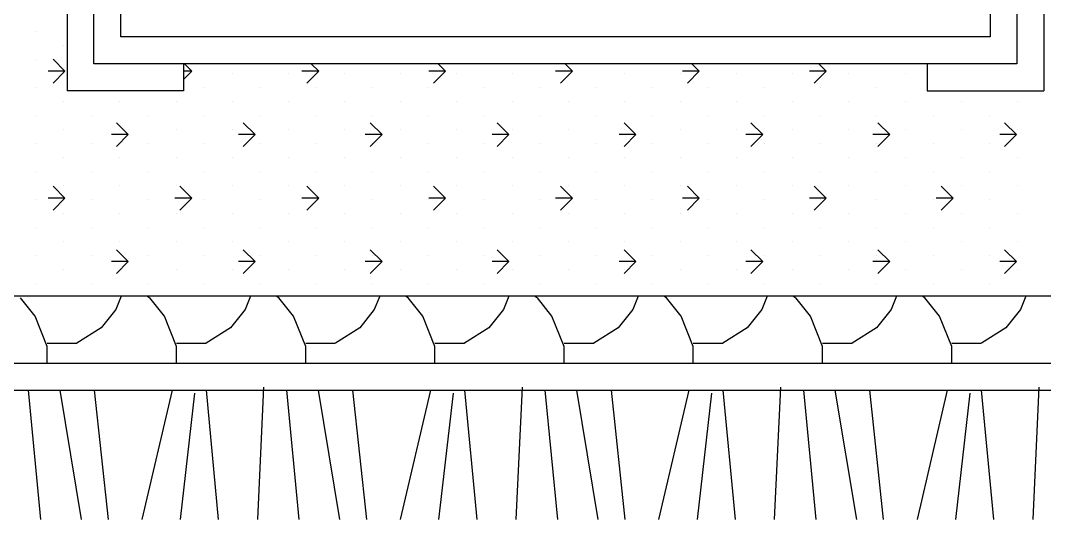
# Model space of a CAD drawing. Header units: inches. Extents: x 10.1 to 52.6, y 12.1 to 36.9.
# Drawn here: x 39.591 to 40.732, y 24.409 to 24.965 of the extents above; entities that cross this region are included whole.
import ezdxf

# ---------------------------------------------------------------- set-up
doc = ezdxf.new("R2010")
doc.units = ezdxf.units.IN
doc.header["$MEASUREMENT"] = 0
doc.layers.add('02', color=2, linetype='Continuous')
doc.layers.add('4', color=4, linetype='Continuous')

msp = doc.modelspace()

# ---------------------------------------------------------------- linework, layer by layer
at = {"layer": '02'}
for p, q in [((39.7025, 24.947), (39.7025, 25.5387)), ((40.6712, 25.5387), (40.6712, 24.947)), ((39.6077, 24.9535), (39.6077, 24.9535)), ((39.639, 24.9379), (39.639, 24.9379)), ((40.6712, 24.947), (39.7025, 24.947)), ((39.6077, 24.9223), (39.6077, 24.9223)), ((39.6401, 24.9088), (39.6269, 24.9221)), ((39.7815, 24.9088), (39.7733, 24.917)), ((39.923, 24.9088), (39.9148, 24.917)), ((40.0644, 24.9088), (40.0562, 24.917)), ((40.2058, 24.9088), (40.1976, 24.917)), ((40.3472, 24.9088), (40.339, 24.917)), ((40.4887, 24.9088), (40.4805, 24.917)), ((39.6401, 24.9088), (39.6214, 24.9088)), ((39.6401, 24.9088), (39.6269, 24.8955)), ((39.639, 24.9066), (39.639, 24.9066)), ((39.7815, 24.9088), (39.7725, 24.8997)), ((39.7815, 24.9088), (39.7725, 24.9088)), ((39.8265, 24.9066), (39.8265, 24.9066)), ((39.889, 24.9066), (39.889, 24.9066)), ((39.923, 24.9088), (39.9042, 24.9088)), ((39.923, 24.9088), (39.9097, 24.8955)), ((39.9515, 24.9066), (39.9515, 24.9066)), ((40.014, 24.9066), (40.014, 24.9066)), ((40.0644, 24.9088), (40.0456, 24.9088)), ((40.0644, 24.9088), (40.0511, 24.8955)), ((40.0765, 24.9066), (40.0765, 24.9066)), ((40.139, 24.9066), (40.139, 24.9066)), ((40.2058, 24.9088), (40.1871, 24.9088)), ((40.2058, 24.9088), (40.1926, 24.8955)), ((40.2015, 24.9066), (40.2015, 24.9066)), ((40.264, 24.9066), (40.264, 24.9066)), ((40.3265, 24.9066), (40.3265, 24.9066)), ((40.3472, 24.9088), (40.3285, 24.9088)), ((40.3472, 24.9088), (40.334, 24.8955)), ((40.389, 24.9066), (40.389, 24.9066)), ((40.4515, 24.9066), (40.4515, 24.9066)), ((40.4887, 24.9088), (40.4699, 24.9088)), ((40.4887, 24.9088), (40.4754, 24.8955)), ((40.514, 24.9066), (40.514, 24.9066)), ((40.5765, 24.9066), (40.5765, 24.9066)), ((39.6077, 24.891), (39.6077, 24.891)), ((39.7952, 24.891), (39.7952, 24.891)), ((39.8577, 24.891), (39.8577, 24.891)), ((39.9202, 24.891), (39.9202, 24.891)), ((39.9827, 24.891), (39.9827, 24.891)), ((40.0452, 24.891), (40.0452, 24.891)), ((40.1077, 24.891), (40.1077, 24.891)), ((40.1702, 24.891), (40.1702, 24.891)), ((40.2327, 24.891), (40.2327, 24.891)), ((40.2952, 24.891), (40.2952, 24.891)), ((40.3577, 24.891), (40.3577, 24.891)), ((40.4202, 24.891), (40.4202, 24.891)), ((40.4827, 24.891), (40.4827, 24.891)), ((40.5452, 24.891), (40.5452, 24.891)), ((39.639, 24.8754), (39.639, 24.8754)), ((39.7015, 24.8754), (39.7015, 24.8754)), ((39.764, 24.8754), (39.764, 24.8754)), ((39.8265, 24.8754), (39.8265, 24.8754)), ((39.889, 24.8754), (39.889, 24.8754)), ((39.9515, 24.8754), (39.9515, 24.8754)), ((40.014, 24.8754), (40.014, 24.8754)), ((40.0765, 24.8754), (40.0765, 24.8754)), ((40.139, 24.8754), (40.139, 24.8754)), ((40.2015, 24.8754), (40.2015, 24.8754)), ((40.264, 24.8754), (40.264, 24.8754)), ((40.3265, 24.8754), (40.3265, 24.8754)), ((40.389, 24.8754), (40.389, 24.8754)), ((40.4515, 24.8754), (40.4515, 24.8754)), ((40.514, 24.8754), (40.514, 24.8754)), ((40.5765, 24.8754), (40.5765, 24.8754)), ((40.639, 24.8754), (40.639, 24.8754)), ((40.7015, 24.8754), (40.7015, 24.8754)), ((39.6077, 24.8598), (39.6077, 24.8598)), ((39.6702, 24.8598), (39.6702, 24.8598)), ((39.7327, 24.8598), (39.7327, 24.8598)), ((39.7952, 24.8598), (39.7952, 24.8598)), ((39.8577, 24.8598), (39.8577, 24.8598)), ((39.9202, 24.8598), (39.9202, 24.8598)), ((39.9827, 24.8598), (39.9827, 24.8598)), ((40.0452, 24.8598), (40.0452, 24.8598)), ((40.1077, 24.8598), (40.1077, 24.8598)), ((40.1702, 24.8598), (40.1702, 24.8598)), ((40.2327, 24.8598), (40.2327, 24.8598)), ((40.2952, 24.8598), (40.2952, 24.8598)), ((40.3577, 24.8598), (40.3577, 24.8598)), ((40.4202, 24.8598), (40.4202, 24.8598)), ((40.4827, 24.8598), (40.4827, 24.8598)), ((40.5452, 24.8598), (40.5452, 24.8598)), ((40.6077, 24.8598), (40.6077, 24.8598)), ((40.6702, 24.8598), (40.6702, 24.8598)), ((39.7108, 24.8381), (39.6976, 24.8514)), ((39.8523, 24.8381), (39.839, 24.8514)), ((39.9937, 24.8381), (39.9804, 24.8514)), ((40.1351, 24.8381), (40.1218, 24.8514)), ((40.2765, 24.8381), (40.2633, 24.8514)), ((40.4179, 24.8381), (40.4047, 24.8514)), ((40.5594, 24.8381), (40.5461, 24.8514)), ((40.7008, 24.8381), (40.6875, 24.8514)), ((39.639, 24.8441), (39.639, 24.8441)), ((39.7108, 24.8381), (39.6921, 24.8381)), ((39.7108, 24.8381), (39.6976, 24.8248)), ((39.7015, 24.8441), (39.7015, 24.8441)), ((39.764, 24.8441), (39.764, 24.8441)), ((39.8265, 24.8441), (39.8265, 24.8441)), ((39.8523, 24.8381), (39.8335, 24.8381)), ((39.8523, 24.8381), (39.839, 24.8248)), ((39.889, 24.8441), (39.889, 24.8441)), ((39.9515, 24.8441), (39.9515, 24.8441)), ((39.9937, 24.8381), (39.9749, 24.8381)), ((39.9937, 24.8381), (39.9804, 24.8248)), ((40.014, 24.8441), (40.014, 24.8441)), ((40.0765, 24.8441), (40.0765, 24.8441)), ((40.1351, 24.8381), (40.1163, 24.8381)), ((40.1351, 24.8381), (40.1218, 24.8248)), ((40.139, 24.8441), (40.139, 24.8441)), ((40.2015, 24.8441), (40.2015, 24.8441)), ((40.2765, 24.8381), (40.2578, 24.8381)), ((40.2765, 24.8381), (40.2633, 24.8248)), ((40.264, 24.8441), (40.264, 24.8441)), ((40.3265, 24.8441), (40.3265, 24.8441)), ((40.389, 24.8441), (40.389, 24.8441)), ((40.4179, 24.8381), (40.3992, 24.8381)), ((40.4179, 24.8381), (40.4047, 24.8248)), ((40.4515, 24.8441), (40.4515, 24.8441)), ((40.514, 24.8441), (40.514, 24.8441)), ((40.5594, 24.8381), (40.5406, 24.8381)), ((40.5594, 24.8381), (40.5461, 24.8248)), ((40.5765, 24.8441), (40.5765, 24.8441)), ((40.639, 24.8441), (40.639, 24.8441)), ((40.7008, 24.8381), (40.682, 24.8381)), ((40.7008, 24.8381), (40.6875, 24.8248)), ((40.7015, 24.8441), (40.7015, 24.8441)), ((39.6077, 24.8285), (39.6077, 24.8285)), ((39.6702, 24.8285), (39.6702, 24.8285)), ((39.7327, 24.8285), (39.7327, 24.8285)), ((39.7952, 24.8285), (39.7952, 24.8285)), ((39.8577, 24.8285), (39.8577, 24.8285)), ((39.9202, 24.8285), (39.9202, 24.8285)), ((39.9827, 24.8285), (39.9827, 24.8285)), ((40.0452, 24.8285), (40.0452, 24.8285)), ((40.1077, 24.8285), (40.1077, 24.8285)), ((40.1702, 24.8285), (40.1702, 24.8285)), ((40.2327, 24.8285), (40.2327, 24.8285)), ((40.2952, 24.8285), (40.2952, 24.8285)), ((40.3577, 24.8285), (40.3577, 24.8285)), ((40.4202, 24.8285), (40.4202, 24.8285)), ((40.4827, 24.8285), (40.4827, 24.8285)), ((40.5452, 24.8285), (40.5452, 24.8285)), ((40.6077, 24.8285), (40.6077, 24.8285)), ((40.6702, 24.8285), (40.6702, 24.8285)), ((39.639, 24.8129), (39.639, 24.8129)), ((39.7015, 24.8129), (39.7015, 24.8129)), ((39.764, 24.8129), (39.764, 24.8129)), ((39.8265, 24.8129), (39.8265, 24.8129)), ((39.889, 24.8129), (39.889, 24.8129)), ((39.9515, 24.8129), (39.9515, 24.8129)), ((40.014, 24.8129), (40.014, 24.8129)), ((40.0765, 24.8129), (40.0765, 24.8129)), ((40.139, 24.8129), (40.139, 24.8129)), ((40.2015, 24.8129), (40.2015, 24.8129)), ((40.264, 24.8129), (40.264, 24.8129)), ((40.3265, 24.8129), (40.3265, 24.8129)), ((40.389, 24.8129), (40.389, 24.8129)), ((40.4515, 24.8129), (40.4515, 24.8129)), ((40.514, 24.8129), (40.514, 24.8129)), ((40.5765, 24.8129), (40.5765, 24.8129)), ((40.639, 24.8129), (40.639, 24.8129)), ((40.7015, 24.8129), (40.7015, 24.8129)), ((39.6077, 24.7973), (39.6077, 24.7973)), ((39.6702, 24.7973), (39.6702, 24.7973)), ((39.7327, 24.7973), (39.7327, 24.7973)), ((39.7952, 24.7973), (39.7952, 24.7973)), ((39.8577, 24.7973), (39.8577, 24.7973)), ((39.9202, 24.7973), (39.9202, 24.7973)), ((39.9827, 24.7973), (39.9827, 24.7973)), ((40.0452, 24.7973), (40.0452, 24.7973)), ((40.1077, 24.7973), (40.1077, 24.7973)), ((40.1702, 24.7973), (40.1702, 24.7973)), ((40.2327, 24.7973), (40.2327, 24.7973)), ((40.2952, 24.7973), (40.2952, 24.7973)), ((40.3577, 24.7973), (40.3577, 24.7973)), ((40.4202, 24.7973), (40.4202, 24.7973)), ((40.4827, 24.7973), (40.4827, 24.7973)), ((40.5452, 24.7973), (40.5452, 24.7973)), ((40.6077, 24.7973), (40.6077, 24.7973)), ((40.6702, 24.7973), (40.6702, 24.7973)), ((39.6401, 24.7674), (39.6269, 24.7806)), ((39.639, 24.7816), (39.639, 24.7816)), ((39.7015, 24.7816), (39.7015, 24.7816)), ((39.764, 24.7816), (39.764, 24.7816)), ((39.7815, 24.7674), (39.7683, 24.7806)), ((39.8265, 24.7816), (39.8265, 24.7816)), ((39.889, 24.7816), (39.889, 24.7816)), ((39.923, 24.7674), (39.9097, 24.7806)), ((39.9515, 24.7816), (39.9515, 24.7816)), ((40.014, 24.7816), (40.014, 24.7816)), ((40.0644, 24.7674), (40.0511, 24.7806)), ((40.0765, 24.7816), (40.0765, 24.7816)), ((40.139, 24.7816), (40.139, 24.7816)), ((40.2058, 24.7674), (40.1926, 24.7806)), ((40.2015, 24.7816), (40.2015, 24.7816)), ((40.264, 24.7816), (40.264, 24.7816)), ((40.3265, 24.7816), (40.3265, 24.7816)), ((40.3472, 24.7674), (40.334, 24.7806)), ((40.389, 24.7816), (40.389, 24.7816)), ((40.4515, 24.7816), (40.4515, 24.7816)), ((40.4887, 24.7674), (40.4754, 24.7806)), ((40.514, 24.7816), (40.514, 24.7816)), ((40.5765, 24.7816), (40.5765, 24.7816)), ((40.6301, 24.7674), (40.6168, 24.7806)), ((40.639, 24.7816), (40.639, 24.7816)), ((40.7015, 24.7816), (40.7015, 24.7816)), ((39.6401, 24.7674), (39.6214, 24.7674)), ((39.6401, 24.7674), (39.6269, 24.7541)), ((39.7815, 24.7674), (39.7628, 24.7674)), ((39.7815, 24.7674), (39.7683, 24.7541)), ((39.923, 24.7674), (39.9042, 24.7674)), ((39.923, 24.7674), (39.9097, 24.7541)), ((40.0644, 24.7674), (40.0456, 24.7674)), ((40.0644, 24.7674), (40.0511, 24.7541)), ((40.2058, 24.7674), (40.1871, 24.7674)), ((40.2058, 24.7674), (40.1926, 24.7541)), ((40.3472, 24.7674), (40.3285, 24.7674)), ((40.3472, 24.7674), (40.334, 24.7541)), ((40.4887, 24.7674), (40.4699, 24.7674)), ((40.4887, 24.7674), (40.4754, 24.7541)), ((40.6301, 24.7674), (40.6113, 24.7674)), ((40.6301, 24.7674), (40.6168, 24.7541)), ((39.6077, 24.766), (39.6077, 24.766)), ((39.6702, 24.766), (39.6702, 24.766)), ((39.7327, 24.766), (39.7327, 24.766)), ((39.7952, 24.766), (39.7952, 24.766)), ((39.8577, 24.766), (39.8577, 24.766)), ((39.9202, 24.766), (39.9202, 24.766)), ((39.9827, 24.766), (39.9827, 24.766)), ((40.0452, 24.766), (40.0452, 24.766)), ((40.1077, 24.766), (40.1077, 24.766)), ((40.1702, 24.766), (40.1702, 24.766)), ((40.2327, 24.766), (40.2327, 24.766)), ((40.2952, 24.766), (40.2952, 24.766)), ((40.3577, 24.766), (40.3577, 24.766)), ((40.4202, 24.766), (40.4202, 24.766)), ((40.4827, 24.766), (40.4827, 24.766)), ((40.5452, 24.766), (40.5452, 24.766)), ((40.6077, 24.766), (40.6077, 24.766)), ((40.6702, 24.766), (40.6702, 24.766)), ((39.639, 24.7504), (39.639, 24.7504)), ((39.7015, 24.7504), (39.7015, 24.7504)), ((39.764, 24.7504), (39.764, 24.7504)), ((39.8265, 24.7504), (39.8265, 24.7504)), ((39.889, 24.7504), (39.889, 24.7504)), ((39.9515, 24.7504), (39.9515, 24.7504)), ((40.014, 24.7504), (40.014, 24.7504)), ((40.0765, 24.7504), (40.0765, 24.7504)), ((40.139, 24.7504), (40.139, 24.7504)), ((40.2015, 24.7504), (40.2015, 24.7504)), ((40.264, 24.7504), (40.264, 24.7504)), ((40.3265, 24.7504), (40.3265, 24.7504)), ((40.389, 24.7504), (40.389, 24.7504)), ((40.4515, 24.7504), (40.4515, 24.7504)), ((40.514, 24.7504), (40.514, 24.7504)), ((40.5765, 24.7504), (40.5765, 24.7504)), ((40.639, 24.7504), (40.639, 24.7504)), ((40.7015, 24.7504), (40.7015, 24.7504)), ((39.6077, 24.7348), (39.6077, 24.7348)), ((39.6702, 24.7348), (39.6702, 24.7348)), ((39.7327, 24.7348), (39.7327, 24.7348)), ((39.7952, 24.7348), (39.7952, 24.7348)), ((39.8577, 24.7348), (39.8577, 24.7348)), ((39.9202, 24.7348), (39.9202, 24.7348)), ((39.9827, 24.7348), (39.9827, 24.7348)), ((40.0452, 24.7348), (40.0452, 24.7348)), ((40.1077, 24.7348), (40.1077, 24.7348)), ((40.1702, 24.7348), (40.1702, 24.7348)), ((40.2327, 24.7348), (40.2327, 24.7348)), ((40.2952, 24.7348), (40.2952, 24.7348)), ((40.3577, 24.7348), (40.3577, 24.7348)), ((40.4202, 24.7348), (40.4202, 24.7348)), ((40.4827, 24.7348), (40.4827, 24.7348)), ((40.5452, 24.7348), (40.5452, 24.7348)), ((40.6077, 24.7348), (40.6077, 24.7348)), ((40.6702, 24.7348), (40.6702, 24.7348)), ((39.639, 24.7191), (39.639, 24.7191)), ((39.7108, 24.6967), (39.6976, 24.7099)), ((39.7015, 24.7191), (39.7015, 24.7191)), ((39.764, 24.7191), (39.764, 24.7191)), ((39.8265, 24.7191), (39.8265, 24.7191)), ((39.8523, 24.6967), (39.839, 24.7099)), ((39.889, 24.7191), (39.889, 24.7191)), ((39.9515, 24.7191), (39.9515, 24.7191)), ((39.9937, 24.6967), (39.9804, 24.7099)), ((40.014, 24.7191), (40.014, 24.7191)), ((40.0765, 24.7191), (40.0765, 24.7191)), ((40.1351, 24.6967), (40.1218, 24.7099)), ((40.139, 24.7191), (40.139, 24.7191)), ((40.2015, 24.7191), (40.2015, 24.7191)), ((40.2765, 24.6967), (40.2633, 24.7099)), ((40.264, 24.7191), (40.264, 24.7191)), ((40.3265, 24.7191), (40.3265, 24.7191)), ((40.389, 24.7191), (40.389, 24.7191)), ((40.4179, 24.6967), (40.4047, 24.7099)), ((40.4515, 24.7191), (40.4515, 24.7191)), ((40.514, 24.7191), (40.514, 24.7191)), ((40.5594, 24.6967), (40.5461, 24.7099)), ((40.5765, 24.7191), (40.5765, 24.7191)), ((40.639, 24.7191), (40.639, 24.7191)), ((40.7008, 24.6967), (40.6875, 24.7099)), ((40.7015, 24.7191), (40.7015, 24.7191)), ((39.6077, 24.7035), (39.6077, 24.7035)), ((39.6702, 24.7035), (39.6702, 24.7035)), ((39.7327, 24.7035), (39.7327, 24.7035)), ((39.7952, 24.7035), (39.7952, 24.7035)), ((39.8577, 24.7035), (39.8577, 24.7035)), ((39.9202, 24.7035), (39.9202, 24.7035)), ((39.9827, 24.7035), (39.9827, 24.7035)), ((40.0452, 24.7035), (40.0452, 24.7035)), ((40.1077, 24.7035), (40.1077, 24.7035)), ((40.1702, 24.7035), (40.1702, 24.7035)), ((40.2327, 24.7035), (40.2327, 24.7035)), ((40.2952, 24.7035), (40.2952, 24.7035)), ((40.3577, 24.7035), (40.3577, 24.7035)), ((40.4202, 24.7035), (40.4202, 24.7035)), ((40.4827, 24.7035), (40.4827, 24.7035)), ((40.5452, 24.7035), (40.5452, 24.7035)), ((40.6077, 24.7035), (40.6077, 24.7035)), ((40.6702, 24.7035), (40.6702, 24.7035)), ((39.639, 24.6879), (39.639, 24.6879)), ((39.7108, 24.6967), (39.6921, 24.6967)), ((39.7108, 24.6967), (39.6976, 24.6834)), ((39.7015, 24.6879), (39.7015, 24.6879)), ((39.764, 24.6879), (39.764, 24.6879)), ((39.8265, 24.6879), (39.8265, 24.6879)), ((39.8523, 24.6967), (39.8335, 24.6967)), ((39.8523, 24.6967), (39.839, 24.6834)), ((39.889, 24.6879), (39.889, 24.6879)), ((39.9515, 24.6879), (39.9515, 24.6879)), ((39.9937, 24.6967), (39.9749, 24.6967)), ((39.9937, 24.6967), (39.9804, 24.6834)), ((40.014, 24.6879), (40.014, 24.6879)), ((40.0765, 24.6879), (40.0765, 24.6879)), ((40.1351, 24.6967), (40.1163, 24.6967)), ((40.1351, 24.6967), (40.1218, 24.6834)), ((40.139, 24.6879), (40.139, 24.6879)), ((40.2015, 24.6879), (40.2015, 24.6879)), ((40.2765, 24.6967), (40.2578, 24.6967)), ((40.2765, 24.6967), (40.2633, 24.6834)), ((40.264, 24.6879), (40.264, 24.6879)), ((40.3265, 24.6879), (40.3265, 24.6879)), ((40.389, 24.6879), (40.389, 24.6879)), ((40.4179, 24.6967), (40.3992, 24.6967)), ((40.4179, 24.6967), (40.4047, 24.6834)), ((40.4515, 24.6879), (40.4515, 24.6879)), ((40.514, 24.6879), (40.514, 24.6879)), ((40.5594, 24.6967), (40.5406, 24.6967)), ((40.5594, 24.6967), (40.5461, 24.6834)), ((40.5765, 24.6879), (40.5765, 24.6879)), ((40.639, 24.6879), (40.639, 24.6879)), ((40.7008, 24.6967), (40.682, 24.6967)), ((40.7008, 24.6967), (40.6875, 24.6834)), ((40.7015, 24.6879), (40.7015, 24.6879)), ((39.6077, 24.6723), (39.6077, 24.6723)), ((39.6702, 24.6723), (39.6702, 24.6723)), ((39.7327, 24.6723), (39.7327, 24.6723)), ((39.7952, 24.6723), (39.7952, 24.6723)), ((39.8577, 24.6723), (39.8577, 24.6723)), ((39.9202, 24.6723), (39.9202, 24.6723)), ((39.9827, 24.6723), (39.9827, 24.6723)), ((40.0452, 24.6723), (40.0452, 24.6723)), ((40.1077, 24.6723), (40.1077, 24.6723)), ((40.1702, 24.6723), (40.1702, 24.6723)), ((40.2327, 24.6723), (40.2327, 24.6723)), ((40.2952, 24.6723), (40.2952, 24.6723)), ((40.3577, 24.6723), (40.3577, 24.6723)), ((40.4202, 24.6723), (40.4202, 24.6723)), ((40.4827, 24.6723), (40.4827, 24.6723)), ((40.5452, 24.6723), (40.5452, 24.6723)), ((40.6077, 24.6723), (40.6077, 24.6723)), ((40.6702, 24.6723), (40.6702, 24.6723)), ((41.3168, 24.6583), (39.0118, 24.6583)), ((39.607, 24.636), (39.5907, 24.6564)), ((39.703, 24.6583), (39.697, 24.6432)), ((39.7346, 24.6564), (39.7316, 24.6583)), ((39.7346, 24.6564), (39.7316, 24.6583)), ((39.751, 24.636), (39.7347, 24.6564)), ((39.847, 24.6583), (39.841, 24.6432)), ((39.8786, 24.6564), (39.8756, 24.6583)), ((39.8786, 24.6564), (39.8756, 24.6583)), ((39.895, 24.636), (39.8787, 24.6564)), ((39.991, 24.6583), (39.985, 24.6432)), ((40.0226, 24.6564), (40.0196, 24.6583)), ((40.0226, 24.6564), (40.0196, 24.6583)), ((40.039, 24.636), (40.0227, 24.6564)), ((40.135, 24.6583), (40.129, 24.6432)), ((40.1666, 24.6564), (40.1636, 24.6583)), ((40.1666, 24.6564), (40.1636, 24.6583)), ((40.183, 24.636), (40.1667, 24.6564)), ((40.279, 24.6583), (40.273, 24.6432)), ((40.3106, 24.6564), (40.3076, 24.6583)), ((40.3106, 24.6564), (40.3076, 24.6583)), ((40.327, 24.636), (40.3107, 24.6564)), ((40.423, 24.6583), (40.417, 24.6432)), ((40.4546, 24.6564), (40.4516, 24.6583)), ((40.4546, 24.6564), (40.4516, 24.6583)), ((40.471, 24.636), (40.4547, 24.6564)), ((40.567, 24.6583), (40.561, 24.6432)), ((40.5986, 24.6564), (40.5956, 24.6583)), ((40.5986, 24.6564), (40.5956, 24.6583)), ((40.615, 24.636), (40.5987, 24.6564)), ((40.711, 24.6583), (40.705, 24.6432)), ((39.697, 24.6432), (39.6807, 24.6228)), ((39.841, 24.6432), (39.8247, 24.6228)), ((39.985, 24.6432), (39.9687, 24.6228)), ((40.129, 24.6432), (40.1127, 24.6228)), ((40.273, 24.6432), (40.2567, 24.6228)), ((40.417, 24.6432), (40.4007, 24.6228)), ((40.561, 24.6432), (40.5447, 24.6228)), ((40.705, 24.6432), (40.6887, 24.6228)), ((39.6205, 24.6021), (39.607, 24.636)), ((39.7645, 24.6021), (39.751, 24.636)), ((39.9085, 24.6021), (39.895, 24.636)), ((40.0525, 24.6021), (40.039, 24.636)), ((40.1965, 24.6021), (40.183, 24.636)), ((40.3405, 24.6021), (40.327, 24.636)), ((40.4845, 24.6021), (40.471, 24.636)), ((40.6285, 24.6021), (40.615, 24.636)), ((39.6807, 24.6228), (39.6536, 24.6058)), ((39.8247, 24.6228), (39.7976, 24.6058)), ((39.8247, 24.6228), (39.7976, 24.6058)), ((39.9687, 24.6228), (39.9416, 24.6058)), ((39.9687, 24.6228), (39.9416, 24.6058)), ((40.1127, 24.6228), (40.0856, 24.6058)), ((40.1127, 24.6228), (40.0856, 24.6058)), ((40.2567, 24.6228), (40.2296, 24.6058)), ((40.2567, 24.6228), (40.2296, 24.6058)), ((40.4007, 24.6228), (40.3736, 24.6058)), ((40.4007, 24.6228), (40.3736, 24.6058)), ((40.5447, 24.6228), (40.5176, 24.6058)), ((40.5447, 24.6228), (40.5176, 24.6058)), ((40.6887, 24.6228), (40.6616, 24.6058)), ((40.6887, 24.6228), (40.6616, 24.6058)), ((39.6205, 24.6058), (39.6535, 24.6058)), ((39.6205, 24.5833), (39.6205, 24.6021)), ((39.7645, 24.6058), (39.7975, 24.6058)), ((39.7645, 24.5833), (39.7645, 24.6021)), ((39.9085, 24.6058), (39.9415, 24.6058)), ((39.9085, 24.5833), (39.9085, 24.6021)), ((40.0525, 24.6058), (40.0855, 24.6058)), ((40.0525, 24.5833), (40.0525, 24.6021)), ((40.1965, 24.6058), (40.2295, 24.6058)), ((40.1965, 24.5833), (40.1965, 24.6021)), ((40.3405, 24.6058), (40.3735, 24.6058)), ((40.3405, 24.5833), (40.3405, 24.6021)), ((40.4845, 24.6058), (40.5175, 24.6058)), ((40.4845, 24.5833), (40.4845, 24.6021)), ((40.6285, 24.6058), (40.6615, 24.6058)), ((40.6285, 24.5833), (40.6285, 24.6021)), ((41.3768, 24.5833), (38.9518, 24.5833)), ((38.9278, 24.5533), (41.4008, 24.5533)), ((39.5992, 24.5533), (39.613, 24.4093)), ((39.6344, 24.5533), (39.6583, 24.4093)), ((39.6728, 24.5533), (39.6882, 24.4093)), ((39.7596, 24.5533), (39.7259, 24.4093)), ((39.7847, 24.55), (39.7687, 24.4093)), ((39.7975, 24.5533), (39.8111, 24.4093)), ((39.8616, 24.5566), (39.8548, 24.4093)), ((39.8872, 24.5533), (39.901, 24.4093)), ((39.9224, 24.5533), (39.9463, 24.4093)), ((39.9608, 24.5533), (39.9762, 24.4093)), ((40.0476, 24.5533), (40.0139, 24.4093)), ((40.0727, 24.55), (40.0567, 24.4093)), ((40.0855, 24.5533), (40.0991, 24.4093)), ((40.1496, 24.5566), (40.1428, 24.4093)), ((40.1752, 24.5533), (40.189, 24.4093)), ((40.2104, 24.5533), (40.2343, 24.4093)), ((40.2488, 24.5533), (40.2642, 24.4093)), ((40.3356, 24.5533), (40.3019, 24.4093)), ((40.3607, 24.55), (40.3447, 24.4093)), ((40.3735, 24.5533), (40.3871, 24.4093)), ((40.4376, 24.5566), (40.4308, 24.4093)), ((40.4632, 24.5533), (40.477, 24.4093)), ((40.4984, 24.5533), (40.5223, 24.4093)), ((40.5368, 24.5533), (40.5522, 24.4093)), ((40.6236, 24.5533), (40.5899, 24.4093)), ((40.6487, 24.55), (40.6327, 24.4093)), ((40.6615, 24.5533), (40.6751, 24.4093)), ((40.7256, 24.5566), (40.7188, 24.4093))]:
    msp.add_line(p, q, dxfattribs=at)
at = {"layer": '4'}
for p, q in [((39.6725, 24.917), (39.6725, 25.5687)), ((40.7012, 25.5687), (40.7012, 24.917)), ((39.6425, 25.017), (39.6425, 24.887)), ((40.7312, 25.017), (40.7312, 24.887)), ((40.7012, 24.917), (39.6725, 24.917)), ((39.7725, 24.917), (39.7725, 24.887)), ((40.6012, 24.917), (40.6012, 24.887)), ((39.7725, 24.887), (39.6425, 24.887)), ((40.6012, 24.887), (40.7312, 24.887))]:
    msp.add_line(p, q, dxfattribs=at)

doc.saveas('drawing.dxf')
